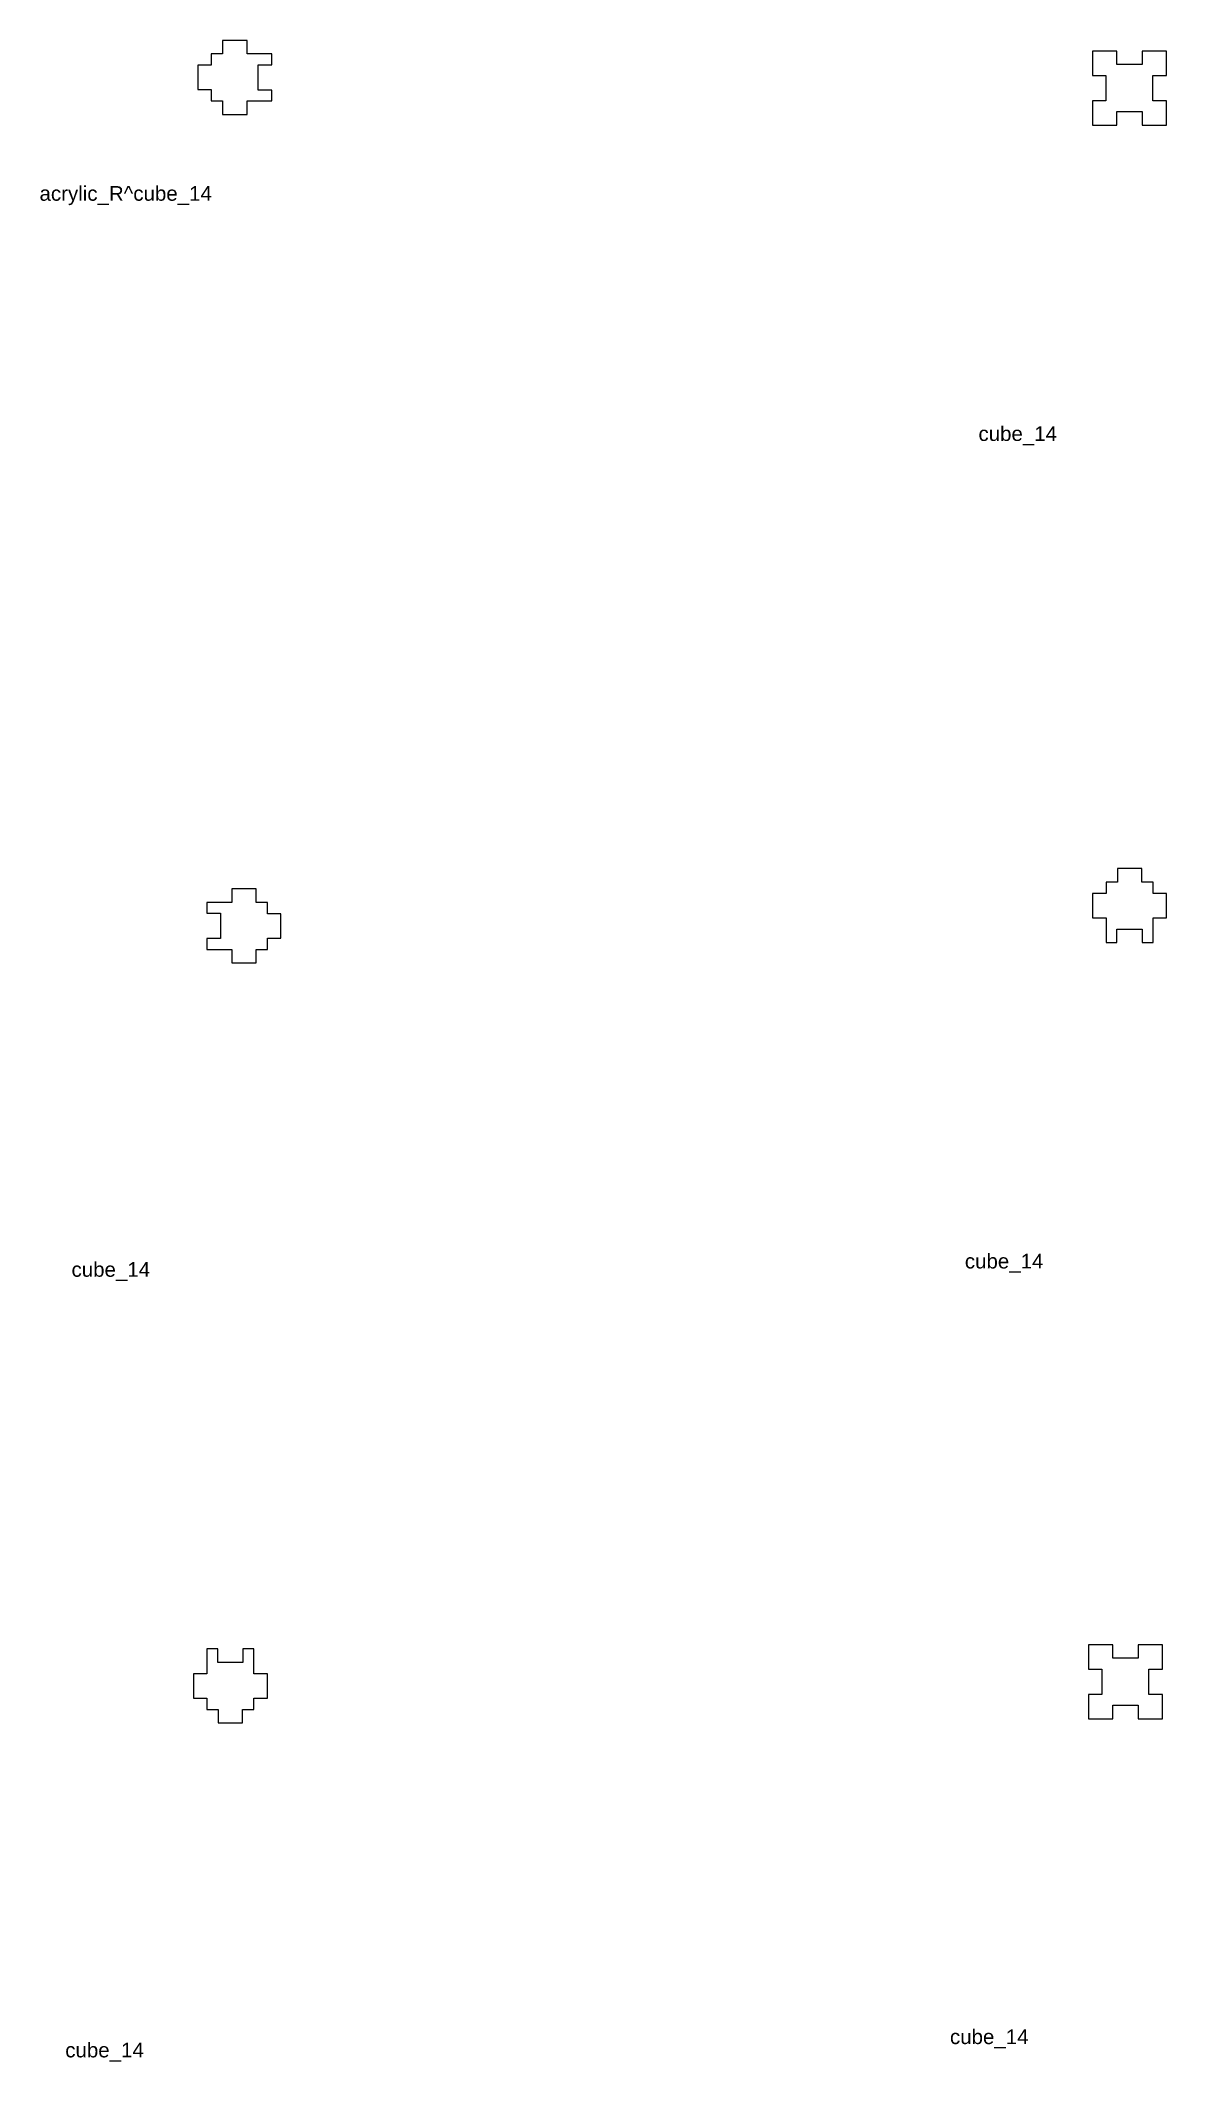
# Model space of a CAD drawing. Header units: inches. Extents: x 3.1 to 13.7, y 1.1 to 20.1.
import ezdxf

# ---------------------------------------------------------------- set-up
doc = ezdxf.new("R2010")
doc.units = ezdxf.units.IN
doc.header["$LTSCALE"] = 0.03937
doc.header["$MEASUREMENT"] = 0

msp = doc.modelspace()

# ---------------------------------------------------------------- linework, layer by layer
at = {"color": 255, "lineweight": 15}
for p, q in [((4.818, 19.973), (4.712, 19.973)), ((4.712, 19.973), (4.712, 19.867)), ((5.048, 20.1), (4.818, 20.1)), ((4.818, 20.1), (4.818, 19.973)), ((5.048, 19.973), (5.048, 20.1)), ((5.281, 19.973), (5.048, 19.973)), ((5.281, 19.871), (5.281, 19.973)), ((13.226, 20), (12.997, 20)), ((12.997, 20), (12.997, 19.77)), ((13.226, 19.873), (13.226, 20)), ((13.693, 20), (13.464, 20)), ((13.464, 20), (13.464, 19.873)), ((13.693, 19.77), (13.693, 20)), ((4.712, 19.867), (4.585, 19.867)), ((4.585, 19.867), (4.585, 19.638)), ((5.154, 19.634), (5.154, 19.871)), ((5.154, 19.871), (5.281, 19.871)), ((12.997, 19.77), (13.124, 19.77)), ((13.124, 19.77), (13.124, 19.533)), ((13.464, 19.873), (13.226, 19.873)), ((13.566, 19.533), (13.566, 19.77)), ((13.566, 19.77), (13.693, 19.77)), ((4.585, 19.638), (4.712, 19.638)), ((4.712, 19.638), (4.712, 19.531)), ((5.281, 19.634), (5.154, 19.634)), ((5.281, 19.531), (5.281, 19.634)), ((4.712, 19.531), (4.818, 19.531)), ((4.818, 19.531), (4.818, 19.404)), ((4.818, 19.404), (5.048, 19.404)), ((5.048, 19.531), (5.281, 19.531)), ((5.048, 19.404), (5.048, 19.531)), ((13.124, 19.533), (12.997, 19.533)), ((12.997, 19.533), (12.997, 19.304)), ((13.226, 19.304), (13.226, 19.431)), ((13.226, 19.431), (13.464, 19.431)), ((13.464, 19.431), (13.464, 19.304)), ((13.693, 19.533), (13.566, 19.533)), ((13.693, 19.304), (13.693, 19.533)), ((12.997, 19.304), (13.226, 19.304)), ((13.464, 19.304), (13.693, 19.304)), ((13.232, 12.185), (13.126, 12.185)), ((13.126, 12.185), (13.126, 12.078)), ((13.461, 12.312), (13.232, 12.312)), ((13.232, 12.312), (13.232, 12.185)), ((13.461, 12.185), (13.461, 12.312)), ((13.568, 12.185), (13.461, 12.185)), ((13.568, 12.078), (13.568, 12.185)), ((4.904, 11.994), (4.671, 11.994)), ((4.671, 11.994), (4.671, 11.892)), ((5.133, 12.121), (4.904, 12.121)), ((4.904, 12.121), (4.904, 11.994)), ((5.133, 11.994), (5.133, 12.121)), ((5.24, 11.994), (5.133, 11.994)), ((5.24, 11.888), (5.24, 11.994)), ((13.126, 12.078), (12.999, 12.078)), ((12.999, 12.078), (12.999, 11.849)), ((13.695, 12.078), (13.568, 12.078)), ((13.695, 11.849), (13.695, 12.078)), ((4.671, 11.892), (4.798, 11.892)), ((4.798, 11.892), (4.798, 11.654)), ((5.367, 11.888), (5.24, 11.888)), ((5.367, 11.658), (5.367, 11.888)), ((12.999, 11.849), (13.126, 11.849)), ((13.126, 11.849), (13.126, 11.616)), ((13.568, 11.616), (13.568, 11.849)), ((13.568, 11.849), (13.695, 11.849)), ((4.798, 11.654), (4.671, 11.654)), ((4.671, 11.654), (4.671, 11.552)), ((5.24, 11.552), (5.24, 11.658)), ((5.24, 11.658), (5.367, 11.658)), ((13.126, 11.616), (13.228, 11.616)), ((13.228, 11.616), (13.228, 11.743)), ((13.228, 11.743), (13.465, 11.743)), ((13.465, 11.743), (13.465, 11.616)), ((13.465, 11.616), (13.568, 11.616)), ((4.671, 11.552), (4.904, 11.552)), ((4.904, 11.552), (4.904, 11.425)), ((4.904, 11.425), (5.133, 11.425)), ((5.133, 11.425), (5.133, 11.552)), ((5.133, 11.552), (5.24, 11.552)), ((4.773, 4.974), (4.671, 4.974)), ((4.671, 4.974), (4.671, 4.741)), ((4.773, 4.847), (4.773, 4.974)), ((5.113, 4.974), (5.01, 4.974)), ((5.01, 4.974), (5.01, 4.847)), ((5.113, 4.741), (5.113, 4.974)), ((13.189, 5.014), (12.959, 5.014)), ((12.959, 5.014), (12.959, 4.784)), ((13.189, 4.887), (13.189, 5.014)), ((13.655, 5.014), (13.426, 5.014)), ((13.426, 5.014), (13.426, 4.887)), ((13.655, 4.784), (13.655, 5.014)), ((5.01, 4.847), (4.773, 4.847)), ((12.959, 4.784), (13.086, 4.784)), ((13.086, 4.784), (13.086, 4.547)), ((13.426, 4.887), (13.189, 4.887)), ((13.528, 4.547), (13.528, 4.784)), ((13.528, 4.784), (13.655, 4.784)), ((4.671, 4.741), (4.544, 4.741)), ((4.544, 4.741), (4.544, 4.512)), ((5.24, 4.741), (5.113, 4.741)), ((5.24, 4.512), (5.24, 4.741)), ((4.544, 4.512), (4.671, 4.512)), ((4.671, 4.512), (4.671, 4.405)), ((4.671, 4.405), (4.777, 4.405)), ((4.777, 4.405), (4.777, 4.278)), ((5.006, 4.278), (5.006, 4.405)), ((5.006, 4.405), (5.113, 4.405)), ((5.113, 4.405), (5.113, 4.512)), ((5.113, 4.512), (5.24, 4.512)), ((13.086, 4.547), (12.959, 4.547)), ((12.959, 4.547), (12.959, 4.318)), ((13.189, 4.318), (13.189, 4.445)), ((13.189, 4.445), (13.426, 4.445)), ((13.426, 4.445), (13.426, 4.318)), ((13.655, 4.547), (13.528, 4.547)), ((13.655, 4.318), (13.655, 4.547)), ((4.777, 4.278), (5.006, 4.278)), ((12.959, 4.318), (13.189, 4.318)), ((13.426, 4.318), (13.655, 4.318))]:
    msp.add_line(p, q, dxfattribs=at)

# ---------------------------------------------------------------- texts
at = {"color": 255, "lineweight": 0, "char_height": 0.1378, "attachment_point": 7, "line_spacing_factor": 0.963855}
for s, insert, width in [('\\fArial;acrylic_R^ cube_14', (3.097, 18.551), 1.73074), ('\\fArial;cube_14', (11.926, 16.294), 0.85582), ('\\fArial;cube_14', (3.398, 8.434), 0.85582), ('\\fArial;cube_14', (11.798, 8.512), 0.85582), ('\\fArial;cube_14', (11.658, 1.218), 0.85582), ('\\fArial;cube_14', (3.339, 1.093), 0.85582)]:
    msp.add_mtext(s, dxfattribs=dict(at, insert=insert, width=width))

doc.saveas('drawing.dxf')
